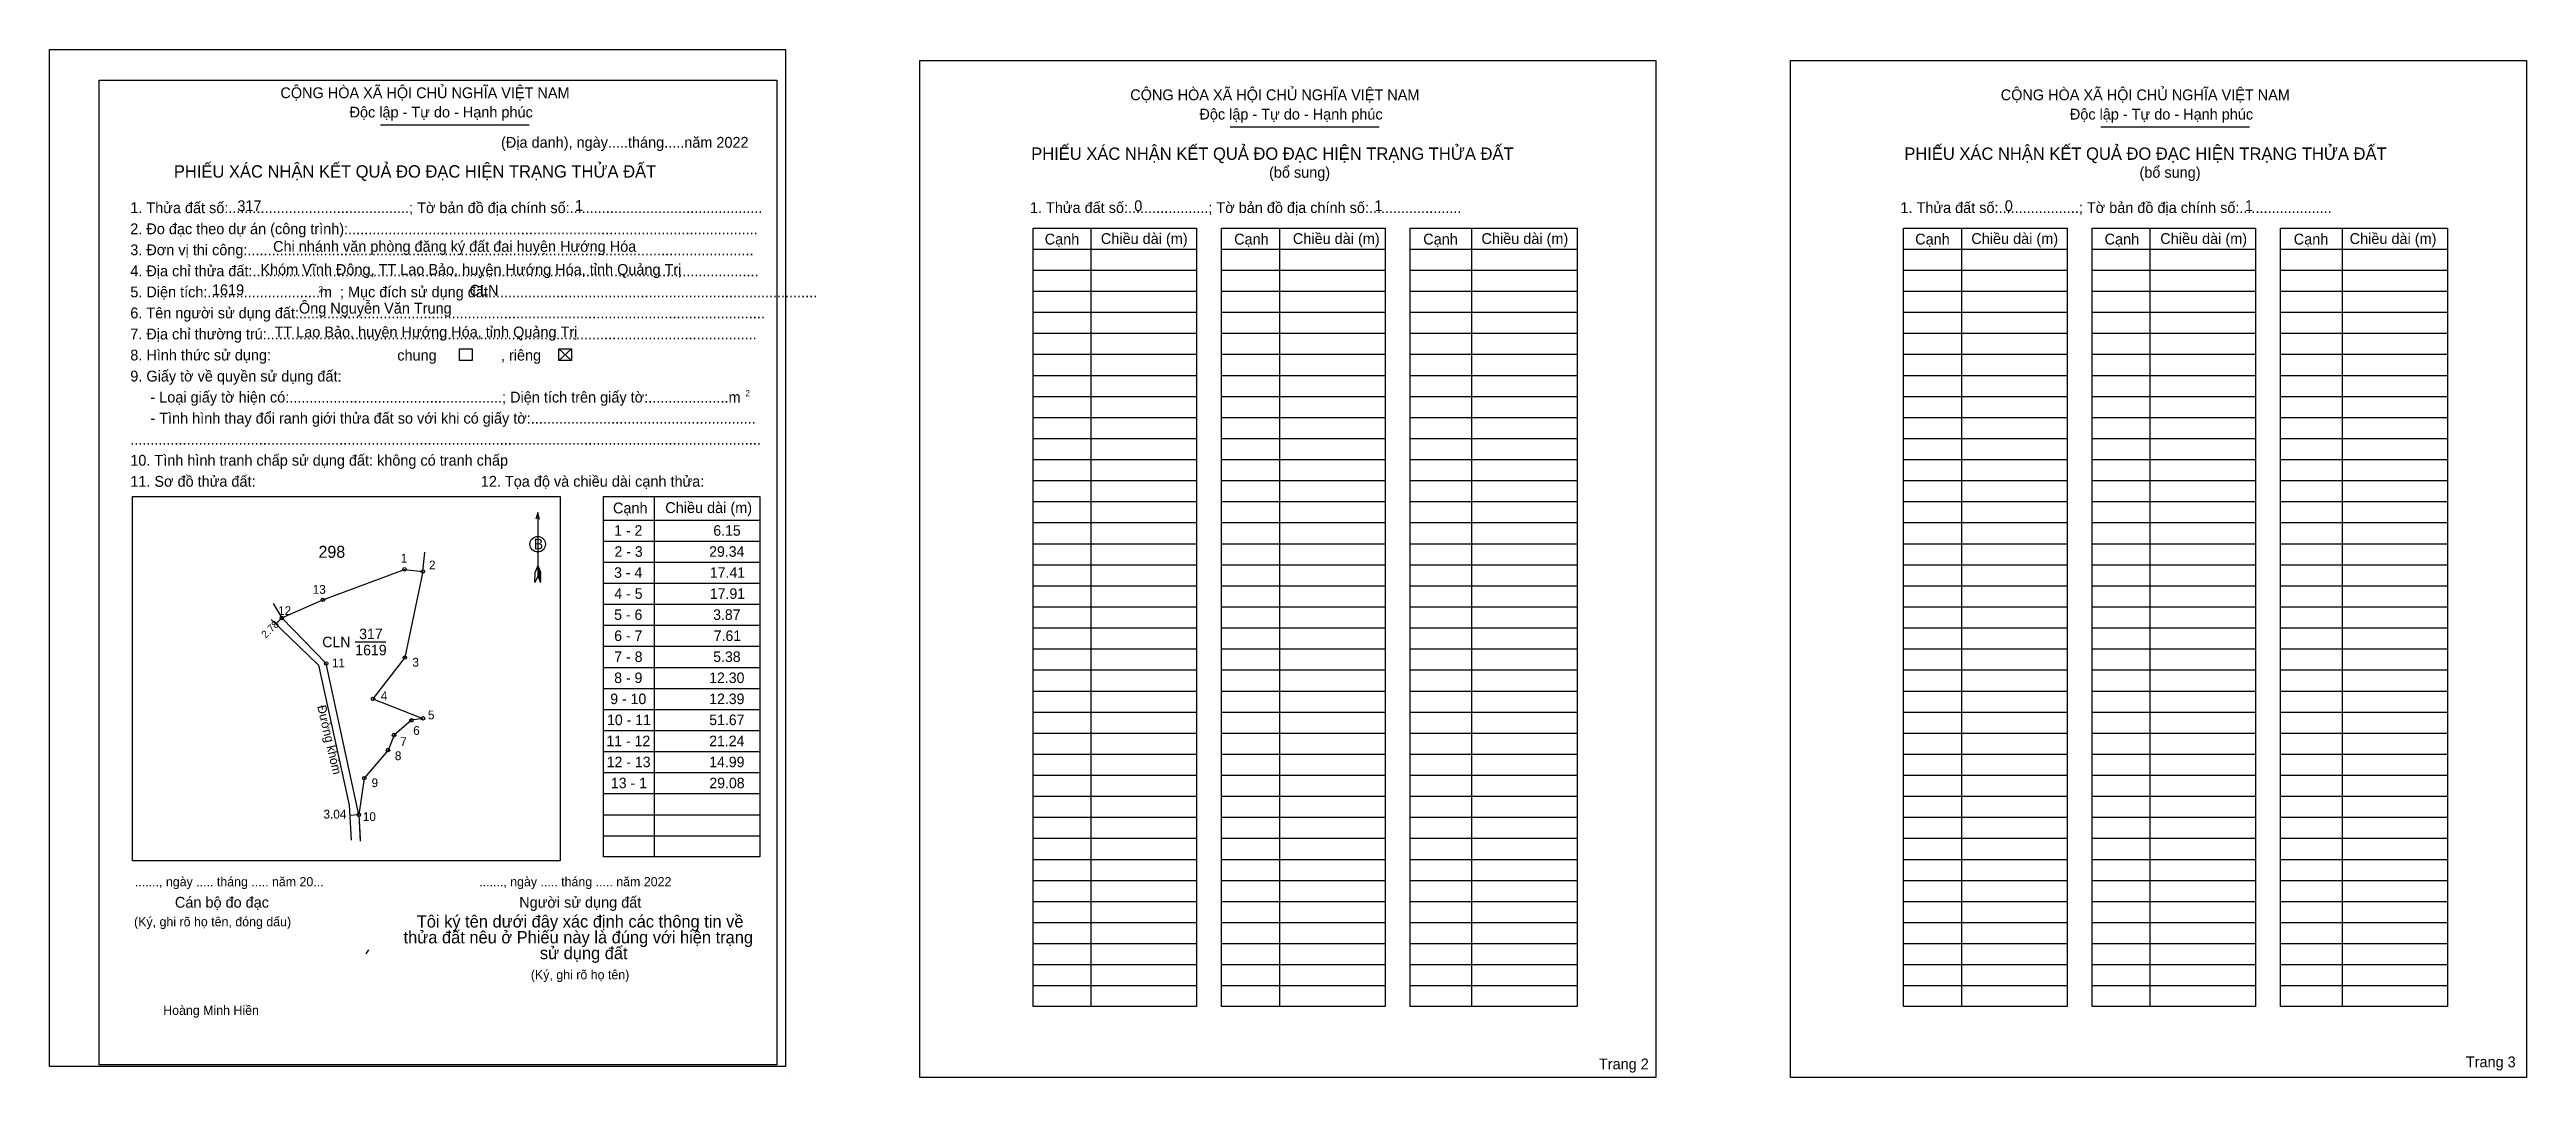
# Model space of a CAD drawing. Extents: x 538572 to 1183352, y 1838959 to 3993168.
# Drawn here: x 538572 to 539399, y 1838959 to 1839303 of the extents above.
import ezdxf

# ---------------------------------------------------------------- set-up
doc = ezdxf.new("R2010")
doc.units = 0
for name, color, linetype in [('Level 1', 7, 'Continuous'), ('Level 10', 7, 'Continuous'), ('Level 11', 7, 'Continuous'), ('Level 13', 7, 'Continuous'), ('Level 15', 7, 'Continuous'), ('Level 2', 7, 'Continuous'), ('Level 23', 7, 'Continuous'), ('Level 3', 7, 'Continuous'), ('Level 46', 7, 'Continuous'), ('Level 48', 7, 'Continuous'), ('Level 5', 7, 'Continuous'), ('Level 50', 7, 'Continuous'), ('Level 52', 7, 'Continuous'), ('Level 6', 7, 'Continuous'), ('Level 63', 7, 'Continuous'), ('Level 9', 7, 'Continuous')]:
    doc.layers.add(name, color=color, linetype=linetype)

msp = doc.modelspace()

# ---------------------------------------------------------------- linework, layer by layer
at = {"layer": 'Level 1'}
for p, q in [((538572.4, 1839299.09), (538572.4, 1839299.09)), ((538862.79, 1839299.09), (538862.79, 1839299.09)), ((538682.79, 1839277.55), (538732.44, 1839277.55)), ((538966.3, 1839276.88), (539015.95, 1839276.88)), ((539256.69, 1839276.88), (539306.34, 1839276.88)), ((538900.49, 1839236.09), (538955.05, 1839236.09)), ((538919.81, 1839243.11), (538919.81, 1838983.15)), ((538963.39, 1839236.09), (539017.96, 1839236.09)), ((538982.71, 1839243.11), (538982.71, 1838983.15)), ((539026.29, 1839236.09), (539082.03, 1839236.09)), ((539046.78, 1839243.11), (539046.78, 1838983.15)), ((539190.88, 1839236.09), (539245.45, 1839236.09)), ((539210.2, 1839243.11), (539210.2, 1838983.15)), ((539253.78, 1839236.09), (539308.35, 1839236.09)), ((539273.11, 1839243.11), (539273.11, 1838983.15)), ((539316.69, 1839236.09), (539372.42, 1839236.09)), ((539337.18, 1839243.11), (539337.18, 1838983.15)), ((538900.49, 1839229.06), (538955.05, 1839229.06)), ((538963.39, 1839229.06), (539017.96, 1839229.06)), ((539026.29, 1839229.06), (539082.03, 1839229.06)), ((539190.88, 1839229.06), (539245.45, 1839229.06)), ((539253.78, 1839229.06), (539308.35, 1839229.06)), ((539316.69, 1839229.06), (539372.42, 1839229.06)), ((538900.49, 1839222.04), (538955.05, 1839222.04)), ((538963.39, 1839222.04), (539017.96, 1839222.04)), ((539026.29, 1839222.04), (539082.03, 1839222.04)), ((539190.88, 1839222.04), (539245.45, 1839222.04)), ((539253.78, 1839222.04), (539308.35, 1839222.04)), ((539316.69, 1839222.04), (539372.42, 1839222.04)), ((538900.49, 1839215.01), (538955.05, 1839215.01)), ((538963.39, 1839215.01), (539017.96, 1839215.01)), ((539026.29, 1839215.01), (539082.03, 1839215.01)), ((539190.88, 1839215.01), (539245.45, 1839215.01)), ((539253.78, 1839215.01), (539308.35, 1839215.01)), ((539316.69, 1839215.01), (539372.42, 1839215.01)), ((538742.3, 1839202.78), (538746.52, 1839198.85)), ((538742.3, 1839198.85), (538746.52, 1839202.78)), ((538900.49, 1839207.98), (538955.05, 1839207.98)), ((538963.39, 1839207.98), (539017.96, 1839207.98)), ((539026.29, 1839207.98), (539082.03, 1839207.98)), ((539190.88, 1839207.98), (539245.45, 1839207.98)), ((539253.78, 1839207.98), (539308.35, 1839207.98)), ((539316.69, 1839207.98), (539372.42, 1839207.98)), ((538900.49, 1839200.96), (538955.05, 1839200.96)), ((538963.39, 1839200.96), (539017.96, 1839200.96)), ((539026.29, 1839200.96), (539082.03, 1839200.96)), ((539190.88, 1839200.96), (539245.45, 1839200.96)), ((539253.78, 1839200.96), (539308.35, 1839200.96)), ((539316.69, 1839200.96), (539372.42, 1839200.96)), ((538900.49, 1839193.93), (538955.05, 1839193.93)), ((538900.49, 1839186.91), (538955.05, 1839186.91)), ((538963.39, 1839193.93), (539017.96, 1839193.93)), ((538963.39, 1839186.91), (539017.96, 1839186.91)), ((539026.29, 1839193.93), (539082.03, 1839193.93)), ((539026.29, 1839186.91), (539082.03, 1839186.91)), ((539190.88, 1839193.93), (539245.45, 1839193.93)), ((539190.88, 1839186.91), (539245.45, 1839186.91)), ((539253.78, 1839193.93), (539308.35, 1839193.93)), ((539253.78, 1839186.91), (539308.35, 1839186.91)), ((539316.69, 1839193.93), (539372.42, 1839193.93)), ((539316.69, 1839186.91), (539372.42, 1839186.91)), ((538900.49, 1839179.88), (538955.05, 1839179.88)), ((538963.39, 1839179.88), (539017.96, 1839179.88)), ((539026.29, 1839179.88), (539082.03, 1839179.88)), ((539190.88, 1839179.88), (539245.45, 1839179.88)), ((539253.78, 1839179.88), (539308.35, 1839179.88)), ((539316.69, 1839179.88), (539372.42, 1839179.88)), ((538900.49, 1839172.85), (538955.05, 1839172.85)), ((538963.39, 1839172.85), (539017.96, 1839172.85)), ((539026.29, 1839172.85), (539082.03, 1839172.85)), ((539190.88, 1839172.85), (539245.45, 1839172.85)), ((539253.78, 1839172.85), (539308.35, 1839172.85)), ((539316.69, 1839172.85), (539372.42, 1839172.85)), ((538900.49, 1839165.83), (538955.05, 1839165.83)), ((538963.39, 1839165.83), (539017.96, 1839165.83)), ((539026.29, 1839165.83), (539082.03, 1839165.83)), ((539190.88, 1839165.83), (539245.45, 1839165.83)), ((539253.78, 1839165.83), (539308.35, 1839165.83)), ((539316.69, 1839165.83), (539372.42, 1839165.83)), ((538600.05, 1839153.43), (538600.05, 1839153.43)), ((538774.07, 1839153.46), (538774.07, 1839033.2)), ((538900.49, 1839158.8), (538955.05, 1839158.8)), ((538963.39, 1839158.8), (539017.96, 1839158.8)), ((539026.29, 1839158.8), (539082.03, 1839158.8)), ((539190.88, 1839158.8), (539245.45, 1839158.8)), ((539253.78, 1839158.8), (539308.35, 1839158.8)), ((539316.69, 1839158.8), (539372.42, 1839158.8)), ((538735.25, 1839148.17), (538735.25, 1839126.92)), ((538757.21, 1839145.62), (538809.31, 1839145.62)), ((538900.49, 1839151.78), (538955.05, 1839151.78)), ((538900.49, 1839144.75), (538955.05, 1839144.75)), ((538963.39, 1839151.78), (539017.96, 1839151.78)), ((538963.39, 1839144.75), (539017.96, 1839144.75)), ((539026.29, 1839151.78), (539082.03, 1839151.78)), ((539026.29, 1839144.75), (539082.03, 1839144.75)), ((539190.88, 1839151.78), (539245.45, 1839151.78)), ((539190.88, 1839144.75), (539245.45, 1839144.75)), ((539253.78, 1839151.78), (539308.35, 1839151.78)), ((539253.78, 1839144.75), (539308.35, 1839144.75)), ((539316.69, 1839151.78), (539372.42, 1839151.78)), ((539316.69, 1839144.75), (539372.42, 1839144.75)), ((538757.21, 1839138.59), (538809.31, 1839138.59)), ((538900.49, 1839137.72), (538955.05, 1839137.72)), ((538963.39, 1839137.72), (539017.96, 1839137.72)), ((539026.29, 1839137.72), (539082.03, 1839137.72)), ((539190.88, 1839137.72), (539245.45, 1839137.72)), ((539253.78, 1839137.72), (539308.35, 1839137.72)), ((539316.69, 1839137.72), (539372.42, 1839137.72)), ((538734.31, 1839124.75), (538734.36, 1839128.27)), ((538735.25, 1839130.43), (538734.36, 1839128.27)), ((538735.25, 1839130.43), (538736.15, 1839128.27)), ((538735.25, 1839130.13), (538736.15, 1839127.95)), ((538735.25, 1839129.82), (538736.15, 1839127.65)), ((538735.25, 1839129.52), (538736.16, 1839127.33)), ((538735.25, 1839129.2), (538736.16, 1839127.01)), ((538735.25, 1839128.9), (538736.16, 1839126.7)), ((538735.25, 1839128.59), (538736.16, 1839126.38)), ((538735.25, 1839128.29), (538736.17, 1839126.06)), ((538735.25, 1839127.98), (538736.17, 1839125.75)), ((538736.19, 1839124.75), (538736.15, 1839128.27)), ((538757.21, 1839131.56), (538809.31, 1839131.56)), ((538900.49, 1839130.7), (538955.05, 1839130.7)), ((538963.39, 1839130.7), (539017.96, 1839130.7)), ((539026.29, 1839130.7), (539082.03, 1839130.7)), ((539190.88, 1839130.7), (539245.45, 1839130.7)), ((539253.78, 1839130.7), (539308.35, 1839130.7)), ((539316.69, 1839130.7), (539372.42, 1839130.7)), ((538735.25, 1839126.92), (538734.31, 1839124.75)), ((538735.25, 1839127.68), (538736.17, 1839125.43)), ((538735.25, 1839127.38), (538736.19, 1839125.13)), ((538735.25, 1839126.92), (538736.19, 1839124.75)), ((538757.21, 1839124.54), (538809.31, 1839124.54)), ((538900.49, 1839123.67), (538955.05, 1839123.67)), ((538963.39, 1839123.67), (539017.96, 1839123.67)), ((539026.29, 1839123.67), (539082.03, 1839123.67)), ((539190.88, 1839123.67), (539245.45, 1839123.67)), ((539253.78, 1839123.67), (539308.35, 1839123.67)), ((539316.69, 1839123.67), (539372.42, 1839123.67)), ((538757.21, 1839117.51), (538809.31, 1839117.51)), ((538900.49, 1839116.65), (538955.05, 1839116.65)), ((538963.39, 1839116.65), (539017.96, 1839116.65)), ((539026.29, 1839116.65), (539082.03, 1839116.65)), ((539190.88, 1839116.65), (539245.45, 1839116.65)), ((539253.78, 1839116.65), (539308.35, 1839116.65)), ((539316.69, 1839116.65), (539372.42, 1839116.65)), ((538757.21, 1839110.49), (538809.31, 1839110.49)), ((538757.21, 1839103.46), (538809.31, 1839103.46)), ((538900.49, 1839109.62), (538955.05, 1839109.62)), ((538963.39, 1839109.62), (539017.96, 1839109.62)), ((539026.29, 1839109.62), (539082.03, 1839109.62)), ((539190.88, 1839109.62), (539245.45, 1839109.62)), ((539253.78, 1839109.62), (539308.35, 1839109.62)), ((539316.69, 1839109.62), (539372.42, 1839109.62)), ((538757.21, 1839096.43), (538809.31, 1839096.43)), ((538900.49, 1839102.59), (538955.05, 1839102.59)), ((538900.49, 1839095.57), (538955.05, 1839095.57)), ((538963.39, 1839102.59), (539017.96, 1839102.59)), ((538963.39, 1839095.57), (539017.96, 1839095.57)), ((539026.29, 1839102.59), (539082.03, 1839102.59)), ((539026.29, 1839095.57), (539082.03, 1839095.57)), ((539190.88, 1839102.59), (539245.45, 1839102.59)), ((539190.88, 1839095.57), (539245.45, 1839095.57)), ((539253.78, 1839102.59), (539308.35, 1839102.59)), ((539253.78, 1839095.57), (539308.35, 1839095.57)), ((539316.69, 1839102.59), (539372.42, 1839102.59)), ((539316.69, 1839095.57), (539372.42, 1839095.57)), ((538757.21, 1839089.41), (538809.31, 1839089.41)), ((538900.49, 1839088.54), (538955.05, 1839088.54)), ((538963.39, 1839088.54), (539017.96, 1839088.54)), ((539026.29, 1839088.54), (539082.03, 1839088.54)), ((539190.88, 1839088.54), (539245.45, 1839088.54)), ((539253.78, 1839088.54), (539308.35, 1839088.54)), ((539316.69, 1839088.54), (539372.42, 1839088.54)), ((538757.21, 1839082.38), (538809.31, 1839082.38)), ((538900.49, 1839081.52), (538955.05, 1839081.52)), ((538963.39, 1839081.52), (539017.96, 1839081.52)), ((539026.29, 1839081.52), (539082.03, 1839081.52)), ((539190.88, 1839081.52), (539245.45, 1839081.52)), ((539253.78, 1839081.52), (539308.35, 1839081.52)), ((539316.69, 1839081.52), (539372.42, 1839081.52)), ((538757.21, 1839075.36), (538809.31, 1839075.36)), ((538900.49, 1839074.49), (538955.05, 1839074.49)), ((538963.39, 1839074.49), (539017.96, 1839074.49)), ((539026.29, 1839074.49), (539082.03, 1839074.49)), ((539190.88, 1839074.49), (539245.45, 1839074.49)), ((539253.78, 1839074.49), (539308.35, 1839074.49)), ((539316.69, 1839074.49), (539372.42, 1839074.49)), ((538757.21, 1839068.33), (538809.31, 1839068.33)), ((538900.49, 1839067.46), (538955.05, 1839067.46)), ((538963.39, 1839067.46), (539017.96, 1839067.46)), ((539026.29, 1839067.46), (539082.03, 1839067.46)), ((539190.88, 1839067.46), (539245.45, 1839067.46)), ((539253.78, 1839067.46), (539308.35, 1839067.46)), ((539316.69, 1839067.46), (539372.42, 1839067.46)), ((538757.21, 1839061.3), (538809.31, 1839061.3)), ((538757.21, 1839054.28), (538809.31, 1839054.28)), ((538900.49, 1839060.44), (538955.05, 1839060.44)), ((538963.39, 1839060.44), (539017.96, 1839060.44)), ((539026.29, 1839060.44), (539082.03, 1839060.44)), ((539190.88, 1839060.44), (539245.45, 1839060.44)), ((539253.78, 1839060.44), (539308.35, 1839060.44)), ((539316.69, 1839060.44), (539372.42, 1839060.44)), ((538757.21, 1839047.25), (538809.31, 1839047.25)), ((538900.49, 1839053.41), (538955.05, 1839053.41)), ((538900.49, 1839046.39), (538955.05, 1839046.39)), ((538963.39, 1839053.41), (539017.96, 1839053.41)), ((538963.39, 1839046.39), (539017.96, 1839046.39)), ((539026.29, 1839053.41), (539082.03, 1839053.41)), ((539026.29, 1839046.39), (539082.03, 1839046.39)), ((539190.88, 1839053.41), (539245.45, 1839053.41)), ((539190.88, 1839046.39), (539245.45, 1839046.39)), ((539253.78, 1839053.41), (539308.35, 1839053.41)), ((539253.78, 1839046.39), (539308.35, 1839046.39)), ((539316.69, 1839053.41), (539372.42, 1839053.41)), ((539316.69, 1839046.39), (539372.42, 1839046.39)), ((538757.21, 1839040.23), (538809.31, 1839040.23)), ((538900.49, 1839039.36), (538955.05, 1839039.36)), ((538963.39, 1839039.36), (539017.96, 1839039.36)), ((539026.29, 1839039.36), (539082.03, 1839039.36)), ((539190.88, 1839039.36), (539245.45, 1839039.36)), ((539253.78, 1839039.36), (539308.35, 1839039.36)), ((539316.69, 1839039.36), (539372.42, 1839039.36)), ((538742.76, 1839031.85), (538742.76, 1839031.85)), ((538900.49, 1839032.33), (538955.05, 1839032.33)), ((538963.39, 1839032.33), (539017.96, 1839032.33)), ((539026.29, 1839032.33), (539082.03, 1839032.33)), ((539190.88, 1839032.33), (539245.45, 1839032.33)), ((539253.78, 1839032.33), (539308.35, 1839032.33)), ((539316.69, 1839032.33), (539372.42, 1839032.33)), ((538900.49, 1839025.31), (538955.05, 1839025.31)), ((538963.39, 1839025.31), (539017.96, 1839025.31)), ((539026.29, 1839025.31), (539082.03, 1839025.31)), ((539190.88, 1839025.31), (539245.45, 1839025.31)), ((539253.78, 1839025.31), (539308.35, 1839025.31)), ((539316.69, 1839025.31), (539372.42, 1839025.31)), ((538900.49, 1839018.28), (538955.05, 1839018.28)), ((538963.39, 1839018.28), (539017.96, 1839018.28)), ((539026.29, 1839018.28), (539082.03, 1839018.28)), ((539190.88, 1839018.28), (539245.45, 1839018.28)), ((539253.78, 1839018.28), (539308.35, 1839018.28)), ((539316.69, 1839018.28), (539372.42, 1839018.28)), ((538900.49, 1839011.26), (538955.05, 1839011.26)), ((538900.49, 1839004.23), (538955.05, 1839004.23)), ((538963.39, 1839011.26), (539017.96, 1839011.26)), ((538963.39, 1839004.23), (539017.96, 1839004.23)), ((539026.29, 1839011.26), (539082.03, 1839011.26)), ((539026.29, 1839004.23), (539082.03, 1839004.23)), ((539190.88, 1839011.26), (539245.45, 1839011.26)), ((539190.88, 1839004.23), (539245.45, 1839004.23)), ((539253.78, 1839011.26), (539308.35, 1839011.26)), ((539253.78, 1839004.23), (539308.35, 1839004.23)), ((539316.69, 1839011.26), (539372.42, 1839011.26)), ((539316.69, 1839004.23), (539372.42, 1839004.23)), ((538900.49, 1838997.2), (538955.05, 1838997.2)), ((538963.39, 1838997.2), (539017.96, 1838997.2)), ((539026.29, 1838997.2), (539082.03, 1838997.2)), ((539190.88, 1838997.2), (539245.45, 1838997.2)), ((539253.78, 1838997.2), (539308.35, 1838997.2)), ((539316.69, 1838997.2), (539372.42, 1838997.2)), ((538900.49, 1838990.18), (538955.05, 1838990.18)), ((538963.39, 1838990.18), (539017.96, 1838990.18)), ((539026.29, 1838990.18), (539082.03, 1838990.18)), ((539190.88, 1838990.18), (539245.45, 1838990.18)), ((539253.78, 1838990.18), (539308.35, 1838990.18)), ((539316.69, 1838990.18), (539372.42, 1838990.18)), ((538817.93, 1838959.5), (538817.93, 1838959.5)), ((539108.32, 1838959.5), (539108.32, 1838959.5))]:
    msp.add_line(p, q, dxfattribs=at)
for points in [[(538900.49, 1839243.11), (538955.05, 1839243.11), (538955.05, 1838983.15), (538900.49, 1838983.15)], [(538963.39, 1839243.11), (539017.96, 1839243.11), (539017.96, 1838983.15), (538963.39, 1838983.15)], [(539026.29, 1839243.11), (539082.03, 1839243.11), (539082.03, 1838983.15), (539026.29, 1838983.15)], [(539190.88, 1839243.11), (539245.45, 1839243.11), (539245.45, 1838983.15), (539190.88, 1838983.15)], [(539253.78, 1839243.11), (539308.35, 1839243.11), (539308.35, 1838983.15), (539253.78, 1838983.15)], [(539316.69, 1839243.11), (539372.42, 1839243.11), (539372.42, 1838983.15), (539316.69, 1838983.15)], [(538600.05, 1839153.43), (538742.76, 1839153.43), (538742.76, 1839031.85), (538600.05, 1839031.85)], [(538757.21, 1839153.46), (538809.31, 1839153.46), (538809.31, 1839033.2), (538757.21, 1839033.2)]]:
    msp.add_lwpolyline(points, close=True, dxfattribs=at)
msp.add_lwpolyline([(538735.86, 1839145.91), (538735.25, 1839148.17), (538734.64, 1839145.91)], dxfattribs=at)
msp.add_circle((538735.25, 1839137.55), 2.59, dxfattribs=at)
at = {"layer": 'Level 10'}
msp.add_lwpolyline([(538690.84, 1839129.16), (538696.95, 1839128.42), (538690.95, 1839099.7), (538680.29, 1839085.94), (538696.96, 1839079.4), (538693.14, 1839078.75), (538687.33, 1839073.84), (538685.34, 1839068.84), (538677.4, 1839059.44), (538675.56, 1839047.19), (538664.7, 1839097.71), (538649.88, 1839112.93), (538663.6, 1839118.98)], close=True, dxfattribs=at)
msp.add_lwpolyline([(538646.39, 1839112.44), (538662.13, 1839097.14), (538672.38, 1839050.43), (538673, 1839038.76)], dxfattribs=at)
at = {"layer": 'Level 11'}
for centre in [(538690.84, 1839129.16), (538690.84, 1839129.16), (538696.95, 1839128.42), (538649.88, 1839112.93), (538663.6, 1839118.98), (538664.7, 1839097.71), (538690.95, 1839099.7), (538680.29, 1839085.94), (538693.14, 1839078.75), (538696.96, 1839079.4), (538687.33, 1839073.84), (538685.34, 1839068.84), (538677.4, 1839059.44), (538675.56, 1839047.19)]:
    msp.add_circle(centre, 0.585, dxfattribs=at)
at = {"layer": 'Level 15'}
for p, q in [((538696.95, 1839128.42), (538697.62, 1839134.88)), ((538646.95, 1839117.7), (538649.88, 1839112.93)), ((538675.56, 1839047.19), (538675.98, 1839039.33))]:
    msp.add_line(p, q, dxfattribs=at)
at = {"layer": 'Level 2'}
for points in [[(538572.4, 1839302.72), (538817.92, 1839302.72), (538817.92, 1838963.13), (538572.4, 1838963.13)], [(538862.79, 1839299.09), (539108.32, 1839299.09), (539108.32, 1838959.5), (538862.79, 1838959.5)], [(539153.19, 1839299.09), (539398.71, 1839299.09), (539398.71, 1838959.5), (539153.19, 1838959.5)]]:
    msp.add_lwpolyline(points, close=True, dxfattribs=at)
at = {"layer": 'Level 23'}
msp.add_lwpolyline([(538675.56, 1839047.19), (538676.03, 1839038.37)], dxfattribs=at)
at = {"layer": 'Level 3'}
msp.add_lwpolyline([(538589, 1839292.53), (538815, 1839292.53), (538815, 1838963.76), (538589, 1838963.76)], close=True, dxfattribs=at)
at = {"layer": 'Level 46'}
msp.add_line((538678.77, 1839002.15), (538677.9, 1839000.78), dxfattribs=at)
at = {"layer": 'Level 5'}
msp.add_line((538675.56, 1839047.19), (538672.57, 1839046.96), dxfattribs=at)
at = {"layer": 'Level 50'}
for points in [[(538709.12, 1839202.78), (538713.34, 1839202.78), (538713.34, 1839198.85), (538709.12, 1839198.85)], [(538742.3, 1839202.78), (538746.52, 1839202.78), (538746.52, 1839198.85), (538742.3, 1839198.85)]]:
    msp.add_lwpolyline(points, close=True, dxfattribs=at)
at = {"layer": 'Level 63'}
msp.add_line((538647.89, 1839110.99), (538649.88, 1839112.93), dxfattribs=at)
at = {"layer": 'Level 9'}
msp.add_line((538674.39, 1839104.91), (538684.57, 1839104.91), dxfattribs=at)

# ---------------------------------------------------------------- texts
at = {"layer": 'Level 1'}
for s, height, p in [('CỘNG HÒA XÃ HỘI CHỦ NGHĨA VIỆT NAM', 3.6065, (538649.42, 1839286.46)), ('CỘNG HÒA XÃ HỘI CHỦ NGHĨA VIỆT NAM', 3.6065, (538932.93, 1839285.78)), ('CỘNG HÒA XÃ HỘI CHỦ NGHĨA VIỆT NAM', 3.6065, (539223.32, 1839285.78)), ('Độc lập - Tự do - Hạnh phúc', 3.6065, (538672.48, 1839280.02)), ('Độc lập - Tự do - Hạnh phúc', 3.6065, (538956, 1839279.33)), ('Độc lập - Tự do - Hạnh phúc', 3.6065, (539246.39, 1839279.33)), ('(Địa danh), ngày.....tháng.....năm 2022', 3.6065, (538723.02, 1839269.92)), ('PHIẾU XÁC NHẬN KẾT QUẢ ĐO ĐẠC HIỆN TRẠNG THỬA ĐẤT', 4.1221, (538899.9, 1839265.88)), ('PHIẾU XÁC NHẬN KẾT QUẢ ĐO ĐẠC HIỆN TRẠNG THỬA ĐẤT', 4.1221, (539191.16, 1839265.88)), ('PHIẾU XÁC NHẬN KẾT QUẢ ĐO ĐẠC HIỆN TRẠNG THỬA ĐẤT', 4.1221, (538613.88, 1839259.95)), ('(bổ sung)', 3.606, (538979.23, 1839259.9)), ('(bổ sung)', 3.606, (539269.62, 1839259.9)), ('1. Thửa đất số:.............................................; Tờ bản đồ địa chính số:................................................', 3.60647, (538599.34, 1839248.08)), ('1. Thửa đất số:....................; Tờ bản đồ địa chính số:.......................', 3.6065, (538899.47, 1839248.12)), ('1. Thửa đất số:....................; Tờ bản đồ địa chính số:.......................', 3.6065, (539189.87, 1839248.12)), ('2. Đo đạc theo dự án (công trình):......................................................................................................', 3.60647, (538599.34, 1839241.05)), ('3. Đơn vị thi công:..............................................................................................................................', 3.60647, (538599.34, 1839234.03)), ('Cạnh', 3.606, (538904.39, 1839237.61)), ('Chiều dài (m)', 3.6065, (538923.13, 1839237.79)), ('Cạnh', 3.606, (538967.59, 1839237.61)), ('Chiều dài (m)', 3.6065, (538987.19, 1839237.79)), ('Cạnh', 3.606, (539030.68, 1839237.61)), ('Chiều dài (m)', 3.6065, (539050.1, 1839237.79)), ('Cạnh', 3.606, (539194.79, 1839237.61)), ('Chiều dài (m)', 3.6065, (539213.52, 1839237.79)), ('Cạnh', 3.606, (539257.98, 1839237.61)), ('Chiều dài (m)', 3.6065, (539276.56, 1839237.79)), ('Cạnh', 3.606, (539321.08, 1839237.61)), ('Chiều dài (m)', 3.6065, (539339.74, 1839237.79)), ('4. Địa chỉ thửa đất:..............................................................................................................................', 3.60647, (538599.34, 1839227)), ('5. Diện tích:............................m  ; Mục đích sử dụng đất:.................................................................................', 3.60647, (538599.34, 1839219.98)), ('2', 2.06, (538662.11, 1839221.62)), ('6. Tên người sử dụng đất:....................................................................................................................', 3.60647, (538599.34, 1839212.95)), ('7. Địa chỉ thường trú:..........................................................................................................................', 3.60647, (538599.34, 1839205.92)), ('chung                , riêng', 3.6065, (538688.41, 1839198.86)), ('9. Giấy tờ về quyền sử dụng đất:', 3.6065, (538599.34, 1839191.87)), ('     - Loại giấy tờ hiện có:.....................................................; Diện tích trên giấy tờ:....................m', 3.60647, (538599.34, 1839184.85)), ('2', 2.06, (538804.54, 1839186.95)), ('     - Tình hình thay đổi ranh giới thửa đất so với khi có giấy tờ:........................................................', 3.60647, (538599.34, 1839177.82)), ('.............................................................................................................................................................', 3.60647, (538599.34, 1839170.79)), ('10. Tình hình tranh chấp sử dụng đất: không có tranh chấp', 3.6065, (538599.34, 1839163.77)), ('11. Sơ đồ thửa đất:', 3.6065, (538599.34, 1839156.74)), ('12. Tọa độ và chiều dài cạnh thửa:', 3.6065, (538716.28, 1839156.74)), ('Cạnh', 3.606, (538760.37, 1839147.84)), ('Chiều dài (m)', 3.6065, (538777.82, 1839147.96)), ('B', 3.51, (538733.95, 1839135.84)), ('......., ngày ..... tháng ..... năm 20...', 3.0914, (538600.88, 1839023.33)), ('......., ngày ..... tháng ..... năm 2022', 3.0914, (538715.74, 1839023.33)), ('(Ký, ghi rõ họ tên, đóng dấu)', 3.0914, (538600.6, 1839009.98)), ('Cán bộ đo đạc', 3.6065, (538614.23, 1839016.19)), ('Tôi ký tên dưới đây xác định các thông tin về', 4.0983, (538694.9, 1839009.57)), ('Người sử dụng đất', 3.6065, (538729.09, 1839016.19)), ('thửa đất nêu ở Phiếu này là đúng với hiện trạng', 4.0983, (538690.51, 1839004.28)), ('sử dụng đất', 4.0983, (538735.98, 1838999)), ('(Ký, ghi rõ họ tên)', 3.0914, (538732.96, 1838992.29)), ('Hoàng Minh Hiền', 3.0914, (538610.32, 1838980.4)), ('Trang 2', 3.606, (539089.3, 1838962.22)), ('Trang 3', 3.606, (539378.49, 1838962.92))]:
    msp.add_text(s, height=height, dxfattribs=at).set_placement(p)
at = {"layer": 'Level 13'}
for s, p in [('CLN', (538663.39, 1839103.15)), ('1619', (538674.4, 1839100.46)), ('317', (538675.7, 1839105.85))]:
    msp.add_text(s, height=3.513, dxfattribs=at).set_placement(p)
at = {"layer": 'Level 15'}
msp.add_text('298', height=4, dxfattribs=at).set_placement((538662.12, 1839133.01))
at = {"layer": 'Level 48'}
msp.add_text('8. Hình thức sử dụng:', height=3.6066, dxfattribs=at).set_placement((538599.34, 1839198.9))
at = {"layer": 'Level 52'}
for s, p in [('2 - 3', (538760.88, 1839133.36)), ('1 - 2', (538760.77, 1839140.38)), ('29.34', (538792.46, 1839133.36)), ('6.15', (538793.84, 1839140.38)), ('3 - 4', (538760.75, 1839126.33)), ('17.41', (538792.69, 1839126.33)), ('4 - 5', (538760.83, 1839119.3)), ('17.91', (538792.69, 1839119.3)), ('5 - 6', (538760.76, 1839112.28)), ('3.87', (538793.78, 1839112.28)), ('6 - 7', (538760.78, 1839105.25)), ('7.61', (538793.98, 1839105.25)), ('7 - 8', (538760.81, 1839098.23)), ('5.38', (538793.81, 1839098.23)), ('9 - 10', (538759.46, 1839084.17)), ('8 - 9', (538760.77, 1839091.2)), ('12.30', (538792.46, 1839091.2)), ('12.39', (538792.48, 1839084.17)), ('10 - 11', (538758.39, 1839077.15)), ('51.67', (538792.48, 1839077.15)), ('11 - 12', (538758.17, 1839070.12)), ('21.24', (538792.46, 1839070.12)), ('12 - 13', (538758.28, 1839063.1)), ('14.99', (538792.48, 1839063.1)), ('13 - 1', (538759.68, 1839056.07)), ('29.08', (538792.52, 1839056.07))]:
    msp.add_text(s, height=3.513, dxfattribs=at).set_placement(p)
at = {"layer": 'Level 6'}
for s, height, p in [('317', 3.607, (538635.06, 1839248.75)), ('1', 3.61, (538747.69, 1839248.81)), ('0', 3.61, (538934.27, 1839248.75)), ('1', 3.61, (539014.38, 1839248.77)), ('0', 3.61, (539224.67, 1839248.75)), ('1', 3.61, (539304.78, 1839248.77)), ('Chi nhánh văn phòng đăng ký đất đai huyện Hướng Hóa', 3.6067, (538646.97, 1839235.18)), ('Khóm Vĩnh Đông, TT Lao Bảo, huyện Hướng Hóa, tỉnh Quảng Trị', 3.6067, (538642.75, 1839227.48)), ('1619', 3.607, (538626.58, 1839220.68)), ('Ông Nguyễn Văn Trung', 3.6067, (538655.61, 1839214.55)), ('CLN', 3.607, (538712.51, 1839220.54)), ('TT Lao Bảo, huyện Hướng Hóa, tỉnh Quảng Trị', 3.6067, (538647.46, 1839206.59))]:
    msp.add_text(s, height=height, dxfattribs=at).set_placement(p)
at = {"layer": 'Level 63'}
for s, height, rotation, p in [('2.78', 2.5, 44.27109, (538644.53, 1839106)), ('Đường khóm', 3, 283.16692, (538661.66, 1839083.44))]:
    msp.add_text(s, height=height, rotation=rotation, dxfattribs=at).set_placement(p)
at = {"layer": 'Level 9'}
for s, height, p in [('1', 2.93, (538689.58, 1839131.42)), ('2', 2.93, (538699, 1839129.14)), ('13', 2.927, (538660.2, 1839120.99)), ('12', 2.927, (538648.66, 1839113.9)), ('11', 2.927, (538666.62, 1839096.46)), ('3', 2.93, (538693.45, 1839096.67)), ('4', 2.93, (538682.9, 1839085.47)), ('5', 2.93, (538698.63, 1839079.09)), ('7', 2.93, (538689.39, 1839070.19)), ('6', 2.93, (538693.72, 1839073.89)), ('8', 2.93, (538687.6, 1839065.45)), ('9', 2.93, (538679.82, 1839056.43)), ('3.04', 2.927, (538663.8, 1839045.97)), ('10', 2.927, (538676.93, 1839045.13))]:
    msp.add_text(s, height=height, dxfattribs=at).set_placement(p)

doc.saveas('drawing.dxf')
